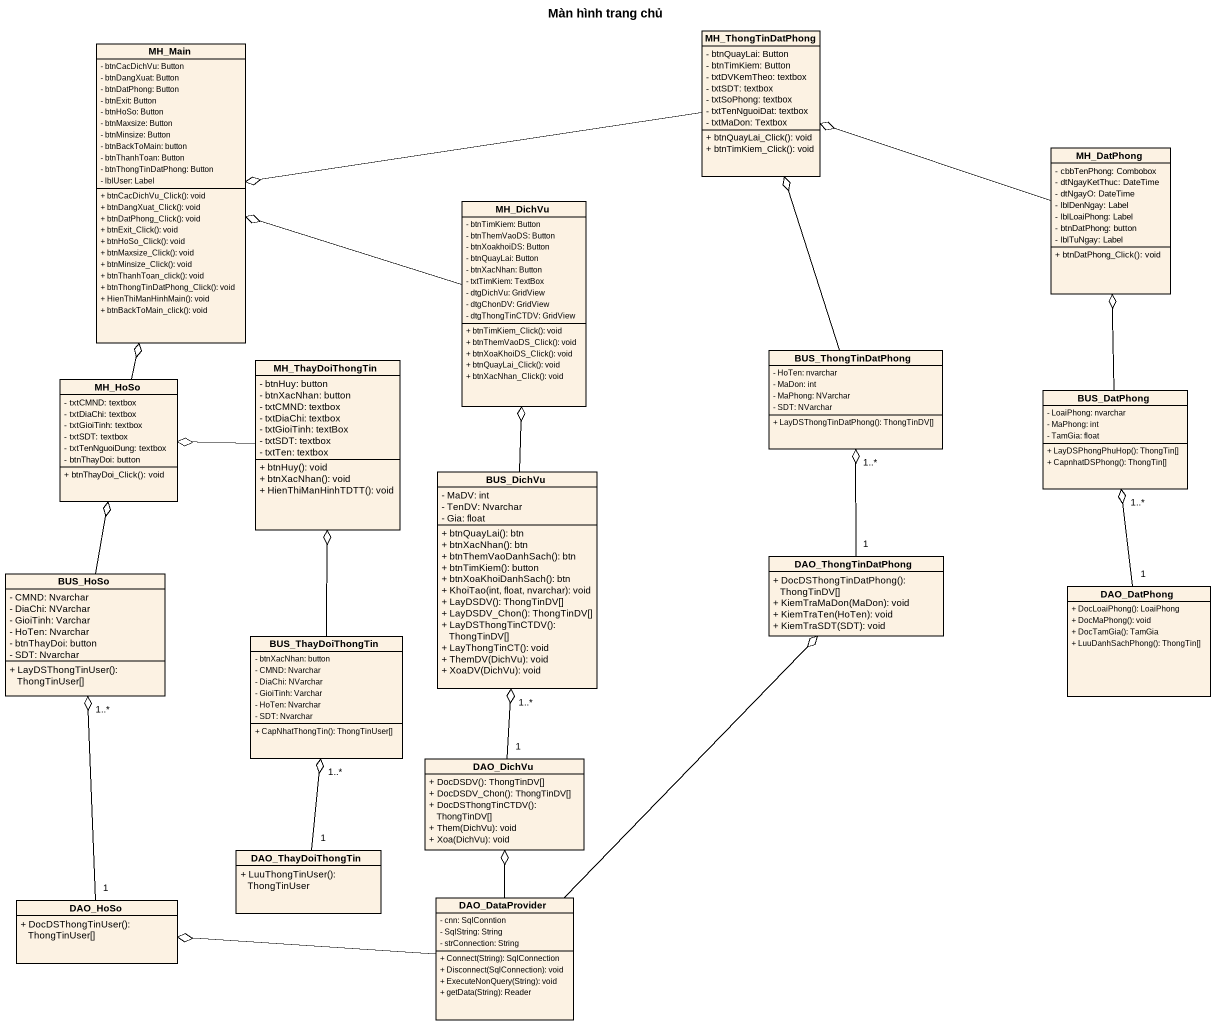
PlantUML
@startuml
title Màn hình trang chủ
hide circle
hide empty members
skinparam classAttributeIconSize 0
class MH_Main {
  - btnCacDichVu: Button
  - btnDangXuat: Button
  - btnDatPhong: Button
  - btnExit: Button
  - btnHoSo: Button
  - btnMaxsize: Button
  - btnMinsize: Button
  - btnBackToMain: button
  - btnThanhToan: Button
  - btnThongTinDatPhong: Button
  - lblUser: Label
  + btnCacDichVu_Click(): void
  + btnDangXuat_Click(): void
  + btnDatPhong_Click(): void
  + btnExit_Click(): void
  + btnHoSo_Click(): void
  + btnMaxsize_Click(): void
  + btnMinsize_Click(): void
  + btnThanhToan_click(): void
  + btnThongTinDatPhong_Click(): void
  + HienThiManHinhMain(): void
  + btnBackToMain_click(): void
}
class MH_ThongTinDatPhong {
  - btnQuayLai: Button
  - btnTimKiem: Button
  - txtDVKemTheo: textbox
  - txtSDT: textbox
  - txtSoPhong: textbox
  - txtTenNguoiDat: textbox
  - txtMaDon: Textbox
  + btnQuayLai_Click(): void
  + btnTimKiem_Click(): void
}
class MH_DatPhong {
  - cbbTenPhong: Combobox
  - dtNgayKetThuc: DateTime
  - dtNgayO: DateTime
  - lblDenNgay: Label
  - lblLoaiPhong: Label
  - btnDatPhong: button
  - lblTuNgay: Label
  + btnDatPhong_Click(): void
}
class MH_DichVu {
  - btnTimKiem: Button
  - btnThemVaoDS: Button
  - btnXoakhoiDS: Button
  - btnQuayLai: Button
  - btnXacNhan: Button
  - txtTimKiem: TextBox
  - dtgDichVu: GridView
  - dtgChonDV: GridView
  - dtgThongTinCTDV: GridView
  + btnTimKiem_Click(): void
  + btnThemVaoDS_Click(): void
  + btnXoaKhoiDS_Click(): void
  + btnQuayLai_Click(): void
  + btnXacNhan_Click(): void
}
class MH_ThayDoiThongTin {
  - btnHuy: button
  - btnXacNhan: button
  - txtCMND: textbox
  - txtDiaChi: textbox
  - txtGioiTinh: textBox
  - txtSDT: textbox
  - txtTen: textbox
  + btnHuy(): void
  + btnXacNhan(): void
  + HienThiManHinhTDTT(): void
}
class BUS_ThongTinDatPhong {
  - HoTen: nvarchar
  - MaDon: int
  - MaPhong: NVarchar
  - SDT: NVarchar
  + LayDSThongTinDatPhong(): ThongTinDV[]
}
class MH_HoSo {
  - txtCMND: textbox
  - txtDiaChi: textbox
  - txtGioiTinh: textbox
  - txtSDT: textbox
  - txtTenNguoiDung: textbox
  - btnThayDoi: button
  + btnThayDoi_Click(): void
}
class BUS_DatPhong {
  - LoaiPhong: nvarchar
  - MaPhong: int
  - TamGia: float
  + LayDSPhongPhuHop(): ThongTin[]
  + CapnhatDSPhong(): ThongTin[]
}
class BUS_DichVu {
  - MaDV: int
  - TenDV: Nvarchar
  - Gia: float
  + btnQuayLai(): btn
  + btnXacNhan(): btn
  + btnThemVaoDanhSach(): btn
  + btnTimKiem(): button
  + btnXoaKhoiDanhSach(): btn
  + KhoiTao(int, float, nvarchar): void
  + LayDSDV(): ThongTinDV[]
  + LayDSDV_Chon(): ThongTinDV[]
  + LayDSThongTinCTDV(): ThongTinDV[]
  + LayThongTinCT(): void
  + ThemDV(DichVu): void
  + XoaDV(DichVu): void
}
class BUS_HoSo {
  - CMND: Nvarchar
  - DiaChi: NVarchar
  - GioiTinh: Varchar
  - HoTen: Nvarchar
  - btnThayDoi: button
  - SDT: Nvarchar
  + LayDSThongTinUser(): ThongTinUser[]
}
class DAO_ThongTinDatPhong {
  + DocDSThongTinDatPhong(): ThongTinDV[]
  + KiemTraMaDon(MaDon): void
  + KiemTraTen(HoTen): void
  + KiemTraSDT(SDT): void
}
class DAO_DatPhong {
  + DocLoaiPhong(): LoaiPhong
  + DocMaPhong(): void
  + DocTamGia(): TamGia
  + LuuDanhSachPhong(): ThongTin[]
}
class BUS_ThayDoiThongTin {
  - btnXacNhan: button
  - CMND: Nvarchar
  - DiaChi: NVarchar
  - GioiTinh: Varchar
  - HoTen: Nvarchar
  - SDT: Nvarchar
  + CapNhatThongTin(): ThongTinUser[]
}
class DAO_DichVu {
  + DocDSDV(): ThongTinDV[]
  + DocDSDV_Chon(): ThongTinDV[]
  + DocDSThongTinCTDV(): ThongTinDV[]
  + Them(DichVu): void
  + Xoa(DichVu): void
}
class DAO_ThayDoiThongTin {
  + LuuThongTinUser(): ThongTinUser
}
class DAO_HoSo {
  + DocDSThongTinUser(): ThongTinUser[]
}
class DAO_DataProvider {
  - cnn: SqlConntion
  - SqlString: String
  - strConnection: String
  + Connect(String): SqlConnection
  + Disconnect(SqlConnection): void
  + ExecuteNonQuery(String): void
  + getData(String): Reader
}
MH_ThongTinDatPhong -left-o MH_Main
MH_DatPhong -left-o MH_ThongTinDatPhong
MH_DichVu -left-o MH_Main
MH_ThayDoiThongTin -left-o MH_HoSo
BUS_ThongTinDatPhong -up-o MH_ThongTinDatPhong
MH_HoSo -up-o MH_Main
BUS_DatPhong -up-o MH_DatPhong
BUS_DichVu -up-o MH_DichVu
BUS_HoSo -up-o MH_HoSo
DAO_ThongTinDatPhong "1" -up-o "1..*" BUS_ThongTinDatPhong
DAO_DatPhong "1" -up-o "1..*" BUS_DatPhong
BUS_ThayDoiThongTin -up-o MH_ThayDoiThongTin
DAO_DichVu "1" -up-o "1..*" BUS_DichVu
DAO_ThayDoiThongTin "1" -up-o "1..*" BUS_ThayDoiThongTin
DAO_HoSo "1" -up-o "1..*" BUS_HoSo
DAO_DataProvider -up-o DAO_ThongTinDatPhong
DAO_DataProvider -up-o DAO_DichVu
DAO_DataProvider -left-o DAO_HoSo
@enduml
